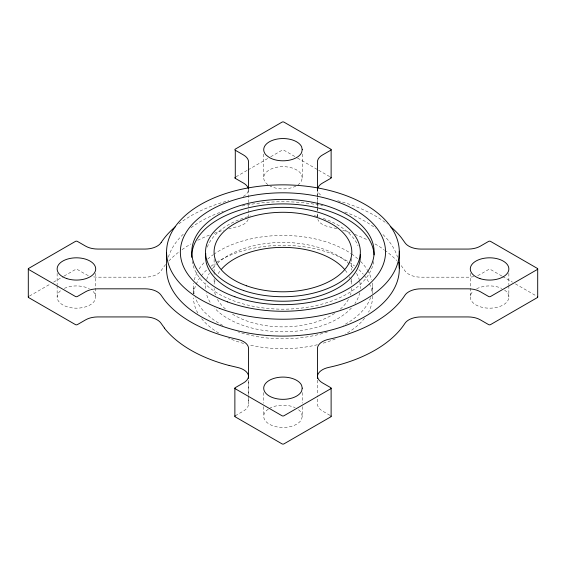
<?xml version="1.0" encoding="UTF-8"?>
<svg xmlns="http://www.w3.org/2000/svg" width="566" height="566" viewBox="0 0 566 566"><rect width="100%" height="100%" fill="white"/><g stroke="black" fill="none" stroke-linecap="round" stroke-linejoin="round"><path stroke-width="0.42" stroke-dasharray="2.83 2.12" d="M235.279 415.762L243.536 410.994A17.213 9.94 0 0 0 248.566 404.082L248.566 395.493M248.566 394.636L248.566 380.034M317.434 217.514L317.434 214.075M317.434 210.644L317.434 208.925M317.434 208.069L317.434 204.63M317.434 203.774L317.434 197.76M317.434 196.897L317.434 190.027A17.213 9.94 0 0 1 317.597 188.754M302.23 154.037L302.23 177.759L301.621 180.667A19.279 11.129 0 0 1 297.985 184.792M302.223 406.629L302.223 416.293L301.621 419.208A19.279 11.129 0 0 1 273.795 426.106A19.279 11.129 0 0 1 268.673 408.871M29.46 296.06L50.565 283.87M53.586 282.13L63.385 276.47M64.135 276.038L75.448 269.508A1.38 0.792 0 0 1 77.393 269.508L85.636 274.262A17.185 9.919 0 0 0 89.223 275.847M236.036 176.79L247.349 170.26M248.099 169.828L267.704 158.508M270.718 156.768L282.031 150.238A1.38 0.792 0 0 1 283.976 150.238L296.789 157.638M336.812 228.643L328.174 226.591A17.206 9.933 0 0 1 317.816 219.481M297.546 158.077L317.901 169.828M318.658 170.26L330.721 177.229M501.865 276.038L490.552 269.508A1.38 0.792 0 0 0 488.607 269.508L480.35 274.277A17.213 9.94 0 0 1 476.841 275.833M502.615 276.47L512.414 282.13M515.435 283.87L536.54 296.06M329.971 415.331L322.478 411.008A17.185 9.919 0 0 1 317.441 403.933L317.441 396.016M267.909 184.657L266.303 183.356A19.279 11.129 0 0 1 275.621 167.508A19.279 11.129 0 0 1 301.621 174.908L302.23 177.759M302.223 416.293L301.621 413.442A19.279 11.129 0 0 0 296.634 408.454M508.862 273.336L508.862 284.755M508.862 285.639L508.862 297.058M470.296 273.336L470.296 297.058M372.449 286.24L372.449 293.662M351.769 258.556L351.769 270.088M351.769 278.727L351.769 284.125M317.434 210.488L317.434 189.405A17.206 9.933 0 0 0 321.608 195.758M317.434 213.998L317.434 216.636M317.441 380.189L317.441 395.146M302.223 392.571L302.223 403.112M263.721 154.072L263.721 177.788M263.721 392.606L263.721 403.148M263.721 406.657L263.721 416.321M248.559 217.436L248.559 189.327A17.256 9.962 0 0 1 243.147 196.494M248.566 380.366L248.566 394.417M248.566 397.933L248.566 404.082M214.118 259.433L214.118 270.965M214.118 271.708L214.118 275.352M214.118 278.727L214.118 284.125M193.438 288.016L193.438 293.789M95.704 273.336L95.704 297.058M57.138 273.336L57.138 284.755M57.138 285.632L57.138 297.058M248.424 188.874A17.185 9.919 0 0 1 248.559 190.183M295.905 186.058A19.279 11.129 0 0 1 270.095 186.058M269.366 408.454A19.279 11.129 0 0 1 295.134 407.676M504.561 290.047A19.279 11.129 0 0 1 503.45 304.791A19.279 11.129 0 0 1 477.98 305.944A19.279 11.129 0 0 1 472.879 291.49M476.671 288.787A19.279 11.129 0 0 1 501.717 288.405M248.184 219.431A17.256 9.962 0 0 1 237.274 226.704A130.23 75.186 0 0 0 228.735 228.756M165.682 264.52A130.23 75.186 0 0 0 161.147 270.654A17.256 9.962 0 0 1 145.094 277.17L97.89 277.17A17.185 9.919 0 0 1 92.315 276.654M168.859 260.954A130.23 75.186 0 0 1 178.863 251.983M182.026 249.648A130.23 75.186 0 0 1 190.975 243.925M197.739 240.288A130.23 75.186 0 0 1 209.448 235.067M214.09 233.312A130.23 75.186 0 0 1 223.74 230.157M473.82 276.632A17.213 9.94 0 0 1 468.379 277.177L420.771 277.177A17.206 9.933 0 0 1 405.065 270.994L401.506 265.999A130.145 75.136 0 0 0 400.523 264.775M93.121 291.49A19.279 11.129 0 0 1 88.02 305.944A19.279 11.129 0 0 1 62.55 304.784A19.279 11.129 0 0 1 61.439 290.047M64.283 288.405A19.279 11.129 0 0 1 89.329 288.787M342.706 230.291A130.145 75.136 0 0 1 351.649 233.22M354.797 234.388A130.145 75.136 0 0 1 368.19 240.253M375.032 243.932A130.145 75.136 0 0 1 384.073 249.719M384.724 250.186A130.145 75.136 0 0 1 396.78 260.579M372.449 296.138A89.52 51.683 0 0 1 368.544 312.149M364.582 318.219A89.52 51.683 0 0 1 345.331 334.082M335.284 338.949A89.52 51.683 0 0 1 322.443 343.399M317.321 344.744A89.52 51.683 0 0 1 249.174 344.885M243.677 343.47A89.52 51.683 0 0 1 228.551 338.072M218.745 333.041A89.52 51.683 0 0 1 201.645 318.651M197.845 313.062A89.52 51.683 0 0 1 193.438 297.907M193.593 293.853A89.52 51.683 0 0 1 195.864 285.031M196.204 284.245A89.52 51.683 0 0 1 200.845 276.413M201.305 275.826A89.52 51.683 0 0 1 206.548 270.081M210.941 266.31A89.52 51.683 0 0 1 215.151 263.268M216.644 262.291A89.52 51.683 0 0 1 348.43 261.782M349.066 262.185A89.52 51.683 0 0 1 354.45 265.928M358.908 269.678A89.52 51.683 0 0 1 363.273 274.22M364.242 275.387A89.52 51.683 0 0 1 372.173 292.891M178.863 223.874A130.23 75.186 0 0 1 228.735 200.647M337.753 200.746A130.23 75.186 0 0 1 387.385 223.98M168.371 257.148A116.37 67.184 0 0 1 183.915 233.617M191.06 227.681A116.37 67.184 0 0 1 223.245 211.238M242.156 205.982A116.37 67.184 0 0 1 322.719 205.769M344.843 212.017A116.37 67.184 0 0 1 375.605 228.261M382.991 234.593A116.37 67.184 0 0 1 397.523 257.155M372.173 283A89.52 51.683 0 0 1 371.933 292.721M370.624 297.532A89.52 51.683 0 0 1 343.286 325.301M327.41 331.98A89.52 51.683 0 0 1 237.89 331.789M222.792 325.4A89.52 51.683 0 0 1 195.312 297.681M194.145 293.676A89.52 51.683 0 0 1 193.692 283.149M194.301 279.922A89.52 51.683 0 0 1 197.343 271.998M199.154 268.928A89.52 51.683 0 0 1 205.401 261.301M207.743 259.087A89.52 51.683 0 0 1 213 254.87M213.707 254.367A89.52 51.683 0 0 1 350.927 253.504M351.656 254A89.52 51.683 0 0 1 357.691 258.69M360.634 261.457A89.52 51.683 0 0 1 367.221 269.699M367.589 270.315A89.52 51.683 0 0 1 371.551 279.767M359.728 292.728A77.401 44.686 0 0 1 354.903 303.574M351.345 308.038A77.401 44.686 0 0 1 282.943 331.81A77.401 44.686 0 0 1 214.542 308.038M210.12 302.265A77.401 44.686 0 0 1 206.151 292.728M205.585 288.533A77.401 44.686 0 0 1 205.89 282.922M206.696 279.441A77.401 44.686 0 0 1 209.335 273.321M212.399 268.737A77.401 44.686 0 0 1 216.325 264.379M217.592 263.183A77.401 44.686 0 0 1 287.804 242.531A77.401 44.686 0 0 1 352.972 268.1M356.552 273.321A77.401 44.686 0 0 1 359.389 280.135M359.728 281.528A77.401 44.686 0 0 1 360.301 288.533M351.769 288.377A68.861 39.754 0 0 1 350.446 294.985M348.43 299.414A68.861 39.754 0 0 1 339.897 309.475M334.598 313.415A68.861 39.754 0 0 1 231.289 313.415M225.388 308.951A68.861 39.754 0 0 1 217.45 299.414M215.441 294.985A68.861 39.754 0 0 1 214.118 288.377M214.387 283.382A68.861 39.754 0 0 1 215.738 278.451M218.151 273.661A68.861 39.754 0 0 1 219.75 271.34M345.246 270.201A68.861 39.754 0 0 1 347.729 273.661M349.455 276.838A68.861 39.754 0 0 1 350.142 278.451M350.955 280.906A68.861 39.754 0 0 1 351.493 283.382M373.709 261.492A91.168 52.638 0 0 1 282.943 309.178A91.168 52.638 0 0 1 192.178 261.492M207.283 247.13A77.401 44.686 0 0 1 250.547 215.957M314.25 215.674A77.401 44.686 0 0 1 319.351 217.111M323.292 218.405A77.401 44.686 0 0 1 358.059 245.778"/><path stroke-width="0.85" d="M248.566 378.314L248.566 376.595A17.206 9.933 0 0 0 237.826 367.525L229.188 365.473M317.434 188.542L317.434 161.918A17.213 9.94 0 0 1 322.464 155.006L330.721 150.238A1.38 0.792 0 0 0 330.721 149.113L283.976 122.129A1.38 0.792 0 0 0 282.031 122.129L235.286 149.113A1.38 0.792 0 0 0 235.286 150.238L235.286 178.354L243.522 183.108A17.185 9.919 0 0 1 248.241 188.23M235.286 150.238L243.522 154.992A17.185 9.919 0 0 1 248.559 162.067L248.559 188.45M164.494 328.11L160.935 323.122A17.206 9.933 0 0 0 145.229 316.932L97.621 316.932A17.213 9.94 0 0 0 85.65 319.84L77.393 324.608A1.38 0.792 0 0 1 75.448 324.608L28.703 297.617A1.38 0.792 0 0 1 28.484 296.655M537.7 268.942L537.7 297.058M399.306 251.205L399.306 268.072M331.124 149.679L331.124 177.788M331.117 388.212L331.117 416.321M317.441 378.435L317.441 376.673A17.256 9.962 0 0 1 328.726 367.405A130.23 75.186 0 0 0 404.853 323.455A17.256 9.962 0 0 1 420.906 316.939L468.11 316.939A17.185 9.919 0 0 1 480.364 319.847L488.607 324.608A1.38 0.792 0 0 0 490.552 324.608L537.297 297.617A1.38 0.792 0 0 0 537.516 296.662M234.876 388.212L234.876 416.321M166.581 252.882L166.581 269.749M28.3 268.942L28.3 297.058M317.788 188.124A17.213 9.94 0 0 1 322.464 183.115L330.721 178.354A1.38 0.792 0 0 0 330.721 177.229M235.286 178.354A1.38 0.792 0 0 1 235.067 177.391M235.279 415.762A1.38 0.792 0 0 0 235.279 416.887L282.024 443.871A1.38 0.792 0 0 0 283.969 443.871L330.714 416.887A1.38 0.792 0 0 0 330.933 415.925M229.096 365.48A130.23 75.186 0 0 1 164.359 328.096M161.169 242.524A130.145 75.136 0 0 1 175.51 226.584M390.653 226.718A130.145 75.136 0 0 1 401.506 237.89L405.065 242.878A17.206 9.933 0 0 0 420.771 249.068L468.379 249.068A17.213 9.94 0 0 0 480.35 246.16L488.607 241.392A1.38 0.792 0 0 1 490.552 241.392L537.297 268.383A1.38 0.792 0 0 1 537.297 269.508L490.552 296.492A1.38 0.792 0 0 1 488.607 296.492L480.364 291.738A17.185 9.919 0 0 0 468.11 288.83L420.906 288.83A17.256 9.962 0 0 0 404.853 295.346A130.23 75.186 0 0 1 328.726 339.296A17.256 9.962 0 0 0 317.441 348.564L317.441 375.817A17.185 9.919 0 0 0 322.478 382.892L330.714 387.646A1.38 0.792 0 0 1 330.714 388.771L283.969 415.762A1.38 0.792 0 0 1 282.024 415.762L235.279 388.771A1.38 0.792 0 0 1 235.279 387.646L243.536 382.885A17.213 9.94 0 0 0 248.566 375.973L248.566 348.486A17.206 9.933 0 0 0 237.826 339.409L229.188 337.357A130.145 75.136 0 0 1 164.494 300.001L160.935 295.006A17.206 9.933 0 0 0 145.229 288.823L97.621 288.823A17.213 9.94 0 0 0 85.65 291.723L77.393 296.492A1.38 0.792 0 0 1 75.448 296.492L28.703 269.508A1.38 0.792 0 0 1 28.703 268.383L75.448 241.392A1.38 0.792 0 0 1 77.393 241.392L85.636 246.153A17.185 9.919 0 0 0 97.89 249.061L145.094 249.061A17.256 9.962 0 0 0 161.147 242.545M398.726 262.171A116.37 67.184 0 0 1 286.587 336.062A116.37 67.184 0 0 1 166.652 266.374M221.589 269.076A68.861 39.754 0 0 1 282.943 247.37A68.861 39.754 0 0 1 344.298 269.076M191.782 257.367A91.168 52.638 0 0 1 280.793 203.916A91.168 52.638 0 0 1 374.069 254.884M360.28 254.792A77.401 44.686 0 0 1 281.712 301.218A77.401 44.686 0 0 1 205.741 253.377M302.23 149.643L301.621 152.558A19.279 11.129 0 0 1 269.366 157.546L266.303 155.24A19.279 11.129 0 0 1 275.621 139.392A19.279 11.129 0 0 1 301.621 146.792L302.23 149.643M302.223 388.177L301.621 391.092A19.279 11.129 0 0 1 271.942 397.332A19.279 11.129 0 0 1 271.942 379.093A19.279 11.129 0 0 1 301.621 385.333L302.223 388.177M479.94 278.585A19.279 11.129 0 0 0 508.862 268.942A19.279 11.129 0 0 0 479.94 259.306A19.279 11.129 0 0 0 479.94 278.585M66.781 278.585A19.279 11.129 0 0 0 95.704 268.942A19.279 11.129 0 0 0 66.781 259.306A19.279 11.129 0 0 0 66.781 278.585M219.757 308.463A116.37 67.184 0 0 0 399.164 255.422A116.37 67.184 0 0 0 229.902 192.242A116.37 67.184 0 0 0 219.757 308.463M227.454 301.869A102.602 59.239 0 0 0 385.425 254.877A102.602 59.239 0 0 0 235.944 199.388A102.602 59.239 0 0 0 227.454 301.869M234.897 296.775A91.168 52.638 0 0 0 374.069 253.695A91.168 52.638 0 0 0 239.857 205.656A91.168 52.638 0 0 0 234.897 296.775M246.656 285.83A68.861 39.754 0 0 0 351.769 253.292A68.861 39.754 0 0 0 250.405 217.004A68.861 39.754 0 0 0 246.656 285.83M243.705 290.563A77.401 44.686 0 0 0 360.337 252.401A77.401 44.686 0 0 0 244.781 213.163A77.401 44.686 0 0 0 243.705 290.563"/></g></svg>
